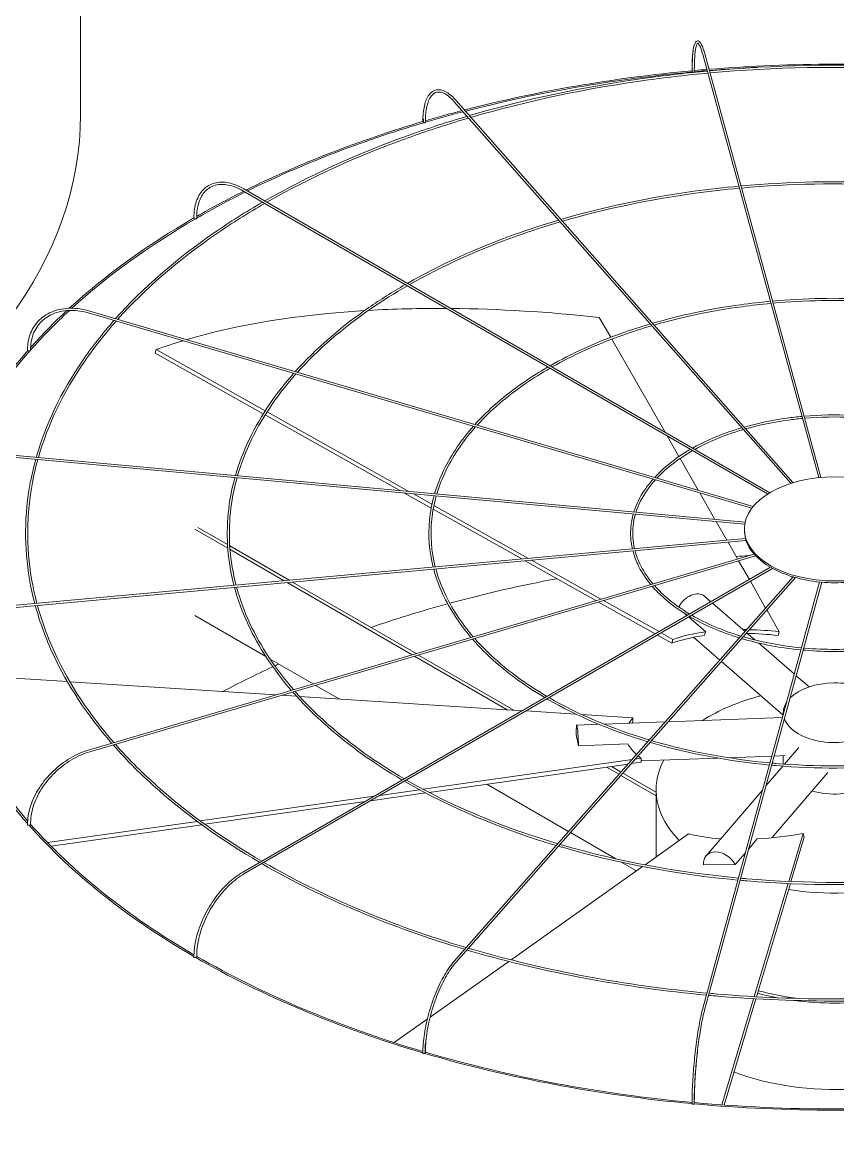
# Model space of a CAD drawing. Header units: millimetres. Extents: x -312439 to 477422, y -331570 to 212570.
# Drawn here: x 370537 to 371481, y 100919 to 102219 of the extents above; entities that cross this region are included whole.
import ezdxf

# ---------------------------------------------------------------- set-up
doc = ezdxf.new("R2010")
doc.units = ezdxf.units.MM

msp = doc.modelspace()

# ---------------------------------------------------------------- linework, layer by layer
at = {"color": 3, "linetype": 'Continuous', "lineweight": 0, "extrusion": (-1.11022e-16, 0.816497, 0.57735)}
for p, q in [((370604.059, 102112.671), (370604.059, 102675.56)), ((371324.984, 102182.082), (371459.339, 101692.324)), ((371327.346, 102182.73), (371461.814, 101692.561)), ((371036.988, 102127.52), (371426.938, 101685.663)), ((371429.502, 101686.459), (371038.825, 102129.141)), ((371400.139, 101673.355), (370792.087, 102024.413)), ((370793.312, 102026.535), (371402.504, 101674.818)), ((371381.826, 101656.913), (370614.201, 101882.729)), ((371383.462, 101658.985), (370614.892, 101885.079)), ((371218.285, 101854.733), (371205.074, 101877.793)), ((371281.25, 101744.824), (371219.517, 101852.582)), ((370690.452, 101836.177), (370691.687, 101840.464)), ((370815.685, 101765.986), (370690.452, 101836.177)), ((370691.687, 101840.464), (370818.011, 101769.661)), ((370973.956, 101677.277), (370817.824, 101764.787)), ((370820.152, 101768.462), (370984.572, 101676.307)), ((371297.413, 101716.609), (371283.671, 101740.597)), ((370520.997, 101718.697), (371374.085, 101640.688)), ((370520.774, 101716.258), (371373.628, 101638.27)), ((371319.675, 101677.749), (371298.635, 101714.477)), ((371010.31, 101656.901), (370979.2, 101674.338)), ((370989.816, 101673.367), (371011.203, 101661.38)), ((371339.073, 101643.89), (371321.435, 101674.678)), ((371115.276, 101598.07), (371012.569, 101655.635)), ((371013.442, 101660.126), (371122.914, 101598.768)), ((371352.875, 101619.797), (371340.56, 101641.294)), ((370736.555, 101632.488), (370774.614, 101610.515)), ((370774.343, 101614.671), (370740.019, 101634.488)), ((371373.219, 101630.935), (371373.219, 101632.935)), ((371374.432, 101621.768), (370520.774, 101543.707)), ((371375.155, 101619.375), (370520.997, 101541.268)), ((370845.781, 101573.427), (370776.885, 101613.204)), ((371365.26, 101598.179), (371354.214, 101617.46)), ((370614.201, 101377.236), (371384.382, 101603.804)), ((371386.22, 101601.791), (370614.892, 101374.886)), ((370777.187, 101609.03), (370839.8, 101572.88)), ((371403.425, 101588.508), (370792.087, 101235.552)), ((371405.902, 101587.109), (370793.312, 101233.43)), ((371201.193, 101549.915), (371119.048, 101595.955)), ((371126.687, 101596.654), (371207.02, 101551.628)), ((371378.909, 101574.353), (371366.511, 101595.994)), ((371036.988, 101132.445), (371429.644, 101577.368)), ((371432.247, 101576.616), (371038.825, 101130.824)), ((370843.478, 101570.756), (370988.135, 101487.238)), ((370992.725, 101488.588), (370849.459, 101571.303)), ((371324.984, 101077.883), (371460.382, 101571.442)), ((371327.346, 101077.235), (371462.86, 101571.219)), ((371397.832, 101541.321), (371380.127, 101572.228)), ((371269.89, 101511.411), (371204.181, 101548.24)), ((371210.007, 101549.954), (371274.266, 101513.938)), ((371326.858, 101555.043), (371334.297, 101548.597)), ((371303.66, 101535.191), (371306.626, 101532.621)), ((371336.256, 101546.899), (371373.937, 101514.246)), ((371413.556, 101513.874), (371399.118, 101539.077)), ((370818.811, 101484.998), (370736.555, 101532.488)), ((371308.585, 101530.923), (371328.314, 101513.826)), ((371289.127, 101500.629), (371272.376, 101510.018)), ((371276.752, 101512.545), (371290.362, 101504.916)), ((371375.788, 101512.641), (371385.369, 101504.339)), ((371412.321, 101509.587), (371413.556, 101513.874)), ((371289.127, 101500.629), (371290.362, 101504.916)), ((371314.274, 101507.441), (371344.679, 101481.093)), ((371389.391, 101500.854), (371431.101, 101464.708)), ((370991.065, 101485.547), (371098.413, 101423.57)), ((371106.202, 101423.073), (370995.655, 101486.897)), ((370873.394, 101453.484), (370823.549, 101482.262)), ((371346.53, 101479.489), (371418.134, 101417.438)), ((370588.721, 101456.079), (370502.559, 101461.575)), ((371433.154, 101462.93), (371448.09, 101449.986)), ((370829.919, 101440.695), (370591.663, 101455.892)), ((370903.697, 101435.989), (370876.324, 101451.793)), ((370854.297, 101439.14), (370837.051, 101440.24)), ((371115.821, 101422.459), (370857.816, 101438.916)), ((371177.855, 101418.502), (371120.232, 101422.178)), ((371243.967, 101414.286), (371184.498, 101418.079)), ((371418.249, 101420.074), (371418.249, 101417.857)), ((371178.972, 101405.722), (371204.449, 101406.667)), ((371210.4, 101406.887), (371281.517, 101409.523)), ((371244.062, 101409.618), (371243.967, 101414.286)), ((371284.894, 101409.648), (371417.344, 101414.557)), ((371181.011, 101381.794), (371178.379, 101394.801)), ((371238.24, 101383.915), (371181.011, 101381.794)), ((371419.782, 101360.563), (371436.127, 101379.635)), ((371000.82, 101331.508), (371243.06, 101365.947)), ((371246.796, 101366.478), (371253.451, 101367.425)), ((371253.546, 101362.757), (371253.451, 101367.425)), ((371253.516, 101364.24), (371342.411, 101367.534)), ((371354.669, 101367.989), (371405.081, 101369.857)), ((371407.647, 101369.952), (371420.567, 101370.431)), ((371418.249, 101370.345), (371418.249, 101360.675)), ((371238.337, 101360.595), (371007.807, 101327.821)), ((371213.583, 101357.076), (371227.924, 101348.796)), ((371230.263, 101351.446), (371219.143, 101357.866)), ((371253.546, 101362.757), (371242.072, 101361.126)), ((371398.146, 101335.319), (371417.801, 101358.252)), ((371230.088, 101347.547), (371270.971, 101323.943)), ((371270.971, 101327.943), (371232.427, 101350.197)), ((371404.858, 101275.205), (371469.699, 101350.862)), ((371003.655, 101327.231), (370940.139, 101318.201)), ((370950.895, 101324.411), (370996.731, 101330.927)), ((371169.46, 101282.55), (371074.602, 101337.317)), ((371270.971, 101253.075), (371270.971, 101330.837)), ((371328.768, 101254.369), (371394.41, 101330.96)), ((370742.622, 101294.801), (370944.395, 101323.487)), ((370933.64, 101317.277), (370748.007, 101290.886)), ((370565.786, 101269.66), (370739.16, 101294.309)), ((370744.513, 101290.389), (370569.817, 101265.553)), ((371224.234, 101250.927), (371171.625, 101281.301)), ((371308.555, 101279.697), (371258.062, 101243.931)), ((371424.594, 101224.737), (371441.233, 101280.223)), ((371442.563, 101276.031), (371427.149, 101224.628)), ((371442.563, 101276.031), (371441.233, 101280.223)), ((371378.117, 101262.309), (371388.07, 101273.922)), ((371362.637, 101244.247), (371374.381, 101257.95)), ((371255.29, 101241.968), (371102.829, 101133.975)), ((371248.312, 101237.025), (371231.249, 101246.877)), ((371325.81, 101244.101), (371362.637, 101244.247)), ((371384.609, 101091.391), (371423.869, 101222.317)), ((371426.423, 101222.207), (371387.153, 101091.246)), ((371100.201, 101132.113), (371009.08, 101067.569)), ((371347.029, 100966.069), (371383.886, 101088.979)), ((371386.429, 101088.833), (371349.562, 100965.886)), ((371005.755, 101065.214), (370967.517, 101038.129))]:
    msp.add_line(p, q, dxfattribs=at)
at = {"color": 3, "linetype": 'Continuous', "lineweight": 0}
for centre, major_axis, ratio, start_param, end_param in [((371478.144, 101565.4), (-1048.768, 0), 0.57735027, 4.57359934, 4.85199434), ((371478.144, 101565.4), (-1048.768, 0), 0.57735027, 4.87097639, 5.13416564), ((371478.144, 101565.4), (-1046.319, 0), 0.57735027, 4.87108521, 5.13404975), ((371313.743, 102162.852), (1.225, 0), 0.57735027, 3.14159265, 3.70729107), ((371313.935, 102162.154), (1.225, 0.004), 0.56474576, 3.29698969, 4.86778602), ((371313.935, 102162.154), (1.225, 0.004), 0.56474576, 4.86778602, 6.28318531), ((371478.144, 101565.4), (-1048.768, 0), 0.57735027, 4.85438672, 4.86842813), ((371478.144, 101565.4), (-1046.319, 0), 0.57735027, 4.85435141, 4.86879705), ((371478.144, 101565.4), (-1046.319, 0), 0.57735027, 4.79833842, 4.85195343), ((369555.29, 102112.671), (-1048.768, 0), 0.57735027, 0, 3.14159265), ((371478.144, 101565.4), (-1048.768, 0), 0.57735027, 5.13694439, 5.18189128), ((371478.144, 101565.4), (-1046.319, 0), 0.57735027, 5.13683502, 5.18307763), ((371478.144, 101565.4), (-1048.768, 0), 0.57735027, 5.18510484, 5.42093263), ((371478.144, 101565.4), (-1046.319, 0), 0.57735027, 5.18527527, 5.42075236), ((371001.858, 102104.345), (1.225, 0), 0.57735027, 3.14159265, 4.134446), ((371002.414, 102103.715), (1.225, 0.01), 0.56597275, 3.60793822, 5.17873454), ((371002.414, 102103.715), (1.225, 0.01), 0.56597275, 5.17873454, 6.28318531), ((371478.144, 101565.4), (-1046.319, 0), 0.57735027, 5.42407254, 5.49730565), ((371478.144, 101565.4), (-1048.768, 0), 0.57735027, 5.42424502, 5.49496708), ((371478.144, 101565.4), (-1048.768, 0), 0.57735027, 5.49938311, 5.72060344), ((371478.144, 101565.4), (-1046.319, 0), 0.57735027, 5.49937067, 5.71908805), ((370736.553, 101993.058), (1.225, 0), 0.57735027, 3.14159265, 4.45055499), ((370737.419, 101992.558), (1.225, 0.016), 0.56830663, 3.91933875, 5.49013508), ((370737.419, 101992.558), (1.225, 0.016), 0.56830663, 5.49013508, 6.28318531), ((371478.144, 101565.4), (-1046.319, 0), 0.57735027, 5.72402786, 5.81143896), ((371478.144, 101565.4), (-1048.768, 0), 0.57735027, 5.72583618, 5.80677108), ((371479.379, 101398.975), (-971.388, 279.904), 0.41303809, 5.42335715, 5.70815224), ((371479.379, 101398.975), (-971.388, 279.904), 0.41303809, 5.31032739, 5.41762277), ((371479.379, 101398.975), (-971.388, 279.904), 0.41303809, 5.11506512, 5.30461302), ((371479.379, 101398.975), (-971.388, 279.904), 0.41303809, 5.71506764, 5.76687966), ((371478.144, 101565.4), (-1048.768, 0), 0.57735027, 5.81359811, 6.07011802), ((371478.144, 101565.4), (-1046.319, 0), 0.57735027, 5.81336511, 6.06128621), ((370543.797, 101839.883), (1.225, 0), 0.57735027, 3.14159265, 4.76471425), ((370544.889, 101839.562), (1.225, 0.021), 0.57151893, 4.23145457, 5.8022509), ((370544.889, 101839.562), (1.225, 0.021), 0.57151893, 5.8022509, 6.28318531), ((371477.711, 101630.935), (-104.492, 0), 0.57735027, 0, 0.1535113), ((371477.711, 101630.935), (-104.492, 0), 0.57735027, 0.16064797, 0.46767057), ((371478.144, 101000.511), (1046.319, 0), 0.57735027, 1.66704137, 1.68043487), ((371477.711, 101630.935), (-104.492, 0), 0.57735027, 0.47480723, 0.78182983), ((371477.711, 101630.935), (-104.492, 0), 0.57735027, 0.7889665, 1.0959891), ((371478.144, 101000.511), (1046.319, 0), 0.57735027, 1.88378363, 2.01152702), ((371477.711, 101630.935), (-104.492, 0), 0.57735027, 1.10312576, 1.41014836), ((371477.711, 101630.935), (-104.492, 0), 0.57735027, 1.41728503, 1.72430763), ((371312.38, 101538.336), (-14.478, -16.707), 0.67950023, 3.14159265, 5.02860292), ((371478.144, 101000.511), (1046.319, 0), 0.57735027, 2.01409491, 2.11046953), ((371478.144, 101394.688), (-233.097, 67.167), 0.41303809, 5.53223376, 5.76687966), ((371479.379, 101398.975), (233.097, -67.167), 0.41303809, 2.38836611, 2.62528701), ((371479.379, 101398.975), (233.097, -67.167), 0.41303809, 2.14647482, 2.1667574), ((371478.144, 101394.688), (-233.097, 67.167), 0.41303809, 5.11506512, 5.27837519), ((371479.379, 101398.975), (233.097, -67.167), 0.41303809, 1.97347247, 2.1313259), ((371478.144, 101565.4), (-1048.768, 0), 0.57735027, 0.1585854, 0.46892864), ((371478.144, 101565.4), (-1046.319, 0), 0.57735027, 0.15790655, 0.46457773), ((371478.144, 101000.511), (1046.319, 0), 0.57735027, 2.24276735, 2.31574628), ((371478.144, 101000.511), (1046.319, 0), 0.57735027, 2.23436866, 2.24000128), ((371478.144, 101420.074), (-59.895, 0), 0.57735027, 3.69756416, 5.76575409), ((371478.144, 101330.837), (-207.174, 0), 0.57735027, 5.13902547, 5.54737639), ((371478.144, 101420.074), (-59.895, 0), 0.57735027, 5.91432374, 6.33788761), ((371179.79, 101383.63), (-0.819, 22.092), 0.05230802, 4.627231, 7.32191967), ((371478.049, 101399.355), (-242.531, -4.942), 0.30331876, 6.01219977, 6.09914028), ((371478.144, 101394.688), (-242.531, -4.942), 0.30331876, 6.01219977, 6.0333648), ((371478.144, 101420.074), (-59.895, 0), 0.57735027, 0.20327195, 0.78539816), ((371478.144, 101420.074), (-59.895, 0), 0.57735027, 0.78539816, 2.89978042), ((371478.049, 101399.355), (-242.531, -4.942), 0.30331876, 0.14390811, 0.31767721), ((371478.049, 101399.355), (-242.531, -4.942), 0.30331876, 0.34103276, 0.38082901), ((371478.144, 101330.837), (-207.174, 0), 0.57735027, 5.99169836, 6.79713651), ((371478.144, 101360.452), (-59.895, 0), 0.57735027, 1.1079301, 2.23846982), ((370543.797, 101290.416), (1.225, 0), 0.57735027, 3.14159265, 5.70719205), ((371478.144, 101565.4), (-1048.768, 0), 0.57735027, 0.4725868, 0.78374969), ((370544.889, 101290.737), (1.225, 0.021), 0.58304212, 5.17373692, 6.28318531), ((371478.144, 101565.4), (-1046.319, 0), 0.57735027, 0.47175253, 0.78145685), ((371476.814, 101398.88), (-231.216, -73.381), 0.44048996, 0.62708313, 0.83556185), ((371476.814, 101398.88), (-231.216, -73.381), 0.44048996, 1.04197677, 1.27889767), ((371345.554, 101239.982), (16.786, -14.386), 0.73180825, 1.0914656, 3.78615427), ((371478.144, 101330.837), (-207.174, 0), 0.57735027, 1.30817895, 1.9425337), ((370736.553, 101137.242), (1.225, 0), 0.57735027, 3.14159265, 6.02135132), ((371478.144, 101565.4), (-1048.768, 0), 0.57735027, 0.78656596, 1.09808088), ((370737.419, 101137.742), (1.225, 0.017), 0.58625442, 5.48989346, 6.28318531), ((371478.144, 101565.4), (-1046.319, 0), 0.57735027, 0.78587838, 1.09689941), ((371478.144, 101206.332), (-212.072, 0), 0.57735027, 1.13383327, 1.25213937), ((371478.144, 101206.332), (-207.174, 0), 0.57735027, 1.12739667, 1.36460952), ((371478.144, 101206.332), (-212.072, 0), 0.57735027, 1.3476903, 1.79509044), ((371001.858, 101025.954), (-1.225, 0), 0.57735027, 0, 3.14159265), ((371478.144, 101565.4), (-1048.768, 0), 0.57735027, 1.10054445, 1.41220862), ((371002.414, 101026.584), (-1.225, -0.011), 0.58858829, 2.66526492, 3.14159265), ((371478.144, 101565.4), (-1046.319, 0), 0.57735027, 1.10010535, 1.41183726), ((371478.144, 101106.332), (-212.072, 0), 0.57735027, 0.98594125, 2.34464399), ((371478.144, 101002.511), (-1048.768, 0), 0.57735027, 0, 3.14159265), ((371313.743, 100967.447), (-1.225, 0), 0.57735027, 0, 3.14159265), ((371478.144, 101565.4), (-1048.768, 0), 0.57735027, 1.41453598, 1.72626058), ((371313.935, 100968.145), (-1.225, -0.004), 0.58981528, 2.98275574, 3.14159265), ((371478.144, 101565.4), (-1046.319, 0), 0.57735027, 1.41438895, 1.72636573)]:
    msp.add_ellipse(centre, major_axis=major_axis, ratio=ratio, start_param=start_param, end_param=end_param, dxfattribs=at)
msp.add_ellipse((371477.711, 101632.935), major_axis=(-104.492, 0), ratio=0.57735027, dxfattribs=at)
for points, knots in [([(371312.519, 102162.852), (371312.519, 102169.666), (371312.725, 102175.732), (371313.536, 102185.806), (371314.134, 102189.802), (371315.741, 102195.489), (371316.643, 102197.55), (371319.783, 102198.011), (371320.776, 102197.421), (371322.981, 102195.08), (371324.211, 102192.462), (371326.129, 102186.936), (371326.738, 102184.946), (371327.346, 102182.73)], [4.71238898, 4.71238898, 4.71238898, 4.71238898, 5.02654825, 5.02654825, 5.34070751, 5.34070751, 5.65486678, 5.65486678, 5.82360284, 5.82360284, 6.1377621, 6.1377621, 6.28318531, 6.28318531, 6.28318531, 6.28318531]), ([(371314.046, 102187.393), (371314.009, 102187.15), (371313.973, 102186.903), (371313.366, 102182.556), (371312.989, 102177.343), (371312.736, 102168.394), (371312.701, 102165.353), (371312.71, 102162.153)], [7.384497053, 7.384497053, 7.384497053, 7.384497053, 7.403952931, 7.403952931, 7.721220971, 7.721220971, 7.869487909, 7.869487909, 7.869487909, 7.869487909]), ([(371324.984, 102182.082), (371323.711, 102186.722), (371322.434, 102190.288), (371320.209, 102194.61), (371319.213, 102195.209), (371319.106, 102195.209), (371318.287, 102194.615), (371316.878, 102189.957), (371316.301, 102186.557), (371315.459, 102177.584), (371315.211, 102171.864), (371315.159, 102164.312), (371315.157, 102163.244), (371315.16, 102162.158)], [0, 0, 0, 0, 0.31526689, 0.31526689, 0.60947257, 0.60947257, 0.92674061, 0.92674061, 1.22083726, 1.22083726, 1.53563039, 1.53563039, 1.5863402, 1.5863402, 1.5863402, 1.5863402]), ([(371330.223, 102162.985), (371306.926, 102160.841), (371283.769, 102158.189), (371189.401, 102145.224), (371119.99, 102130.544), (371054.486, 102111.396)], [4.085069591, 4.085069591, 4.085069591, 4.085069591, 4.160608173, 4.160608173, 4.395665913, 4.395665913, 4.395665913, 4.395665913]), ([(371330.881, 102160.586), (371307.849, 102158.473), (371284.955, 102155.862), (371190.969, 102143.019), (371121.673, 102128.421), (371056.276, 102109.367)], [4.084600117, 4.084600117, 4.084600117, 4.084600117, 4.159387709, 4.159387709, 4.39434399, 4.39434399, 4.39434399, 4.39434399]), ([(371622.722, 102163.211), (371601.477, 102165.133), (371580.117, 102166.632), (371483.417, 102171.476), (371407.351, 102169.963), (371332.7, 102163.211)], [3.771589677, 3.771589677, 3.771589677, 3.771589677, 3.840445898, 3.840445898, 4.082391957, 4.082391957, 4.082391957, 4.082391957]), ([(371622.063, 102160.811), (371601.271, 102162.686), (371580.37, 102164.156), (371484.118, 102169.027), (371408.029, 102167.544), (371333.359, 102160.811)], [3.7720633, 3.7720633, 3.7720633, 3.7720633, 3.839550132, 3.839550132, 4.081918334, 4.081918334, 4.081918334, 4.081918334]), ([(371000.634, 102104.345), (371000.634, 102111.206), (371001.236, 102117.401), (371003.621, 102127.902), (371005.4, 102132.214), (371010.122, 102138.553), (371013.117, 102140.576), (371019.678, 102141.715), (371023.115, 102141.022), (371030.367, 102137.341), (371034.225, 102134.197), (371038.322, 102129.707), (371038.573, 102129.426), (371038.825, 102129.141)], [4.71238898, 4.71238898, 4.71238898, 4.71238898, 5.02654825, 5.02654825, 5.34070751, 5.34070751, 5.65486678, 5.65486678, 5.94845155, 5.94845155, 6.26261081, 6.26261081, 6.28318531, 6.28318531, 6.28318531, 6.28318531]), ([(371036.988, 102127.52), (371033.332, 102131.663), (371029.701, 102134.725), (371022.969, 102138.413), (371019.906, 102139.039), (371014.541, 102138.099), (371012.153, 102136.523), (371008.045, 102130.929), (371006.38, 102126.91), (371004.171, 102116.899), (371003.612, 102110.937), (371003.636, 102104.11), (371003.637, 102103.918), (371003.639, 102103.725)], [0, 0, 0, 0, 0.31464476, 0.31464476, 0.6289116, 0.6289116, 0.94617964, 0.94617964, 1.26344768, 1.26344768, 1.5772832, 1.5772832, 1.5863402, 1.5863402, 1.5863402, 1.5863402]), ([(371051.891, 102110.634), (371029.074, 102103.913), (371006.734, 102096.651), (370924.343, 102067.239), (370868.027, 102041.595), (370817.45, 102012.599)], [4.398772282, 4.398772282, 4.398772282, 4.398772282, 4.480777933, 4.480777933, 4.708868502, 4.708868502, 4.708868502, 4.708868502]), ([(371053.68, 102108.607), (371030.958, 102101.936), (371008.71, 102094.728), (370926.554, 102065.501), (370870.369, 102040.005), (370819.905, 102011.181)], [4.39745622, 4.39745622, 4.39745622, 4.39745622, 4.479217897, 4.479217897, 4.707006068, 4.707006068, 4.707006068, 4.707006068]), ([(371001.227, 102107.763), (371001.204, 102106.946), (371001.191, 102106.119), (371001.184, 102104.762), (371001.185, 102104.239), (371001.19, 102103.712)], [7.8059806913, 7.8059806913, 7.8059806913, 7.8059806913, 7.8451401512, 7.8451401512, 7.8694167814, 7.8694167814, 7.8694167814, 7.8694167814]), ([(370735.328, 101993.058), (370735.328, 101999.958), (370736.273, 102006.338), (370740.007, 102017.453), (370742.8, 102022.187), (370749.994, 102029.467), (370754.387, 102032.011), (370764.257, 102034.616), (370769.724, 102034.684), (370781.181, 102032.409), (370787.177, 102030.057), (370793.206, 102026.596), (370793.259, 102026.565), (370793.312, 102026.535)], [3.14159265, 3.14159265, 3.14159265, 3.14159265, 3.45575192, 3.45575192, 3.76991118, 3.76991118, 4.08269654, 4.08269654, 4.39544819, 4.39544819, 4.70960746, 4.70960746, 4.71238898, 4.71238898, 4.71238898, 4.71238898]), ([(370792.087, 102024.413), (370786.338, 102027.733), (370780.612, 102029.975), (370769.815, 102032.115), (370764.749, 102032.015), (370755.746, 102029.561), (370751.8, 102027.212), (370745.309, 102020.438), (370742.767, 102016.005), (370739.387, 102005.416), (370738.554, 101999.267), (370738.644, 101992.574)], [1.57079633, 1.57079633, 1.57079633, 1.57079633, 1.88806437, 1.88806437, 2.20533241, 2.20533241, 2.52260045, 2.52260045, 2.83986849, 2.83986849, 3.15713653, 3.15713653, 3.15713653, 3.15713653]), ([(371366.789, 102029.69), (371349.33, 102028.08), (371331.975, 102026.089), (371261.424, 102016.388), (371209.565, 102005.432), (371160.604, 101991.152)], [4.085383912, 4.085383912, 4.085383912, 4.085383912, 4.160809561, 4.160809561, 4.394762921, 4.394762921, 4.394762921, 4.394762921]), ([(371586.155, 102029.916), (371570.306, 102031.344), (371554.373, 102032.459), (371482.058, 102036.075), (371425.137, 102034.95), (371369.267, 102029.916)], [3.772165081, 3.772165081, 3.772165081, 3.772165081, 3.840593344, 3.840593344, 4.081816553, 4.081816553, 4.081816553, 4.081816553]), ([(371585.496, 102027.516), (371570.101, 102028.897), (371554.626, 102029.983), (371482.76, 102033.626), (371425.816, 102032.531), (371369.926, 102027.516)], [3.772797592, 3.772797592, 3.772797592, 3.772797592, 3.839399606, 3.839399606, 4.081184042, 4.081184042, 4.081184042, 4.081184042]), ([(371367.448, 102027.291), (371350.254, 102025.712), (371333.162, 102023.763), (371262.992, 102014.183), (371211.249, 102003.308), (371162.395, 101989.122)], [4.084758769, 4.084758769, 4.084758769, 4.084758769, 4.159183124, 4.159183124, 4.392998475, 4.392998475, 4.392998475, 4.392998475]), ([(370814.996, 102011.187), (370795.461, 101999.905), (370776.79, 101988.123), (370714.705, 101945.29), (370676.228, 101911.844), (370644.557, 101876.352)], [4.712563603, 4.712563603, 4.712563603, 4.712563603, 4.800982872, 4.800982872, 5.022068239, 5.022068239, 5.022068239, 5.022068239]), ([(370817.446, 102009.772), (370797.956, 101998.557), (370779.325, 101986.846), (370717.284, 101944.213), (370678.817, 101910.908), (370647.159, 101875.586)], [4.710711416, 4.710711416, 4.710711416, 4.710711416, 4.799012884, 4.799012884, 5.020261931, 5.020261931, 5.020261931, 5.020261931]), ([(371158.008, 101990.391), (371140.855, 101985.337), (371124.061, 101979.875), (371062.499, 101957.885), (371020.489, 101938.776), (370982.723, 101917.178)], [4.398901247, 4.398901247, 4.398901247, 4.398901247, 4.481035777, 4.481035777, 4.70761983, 4.70761983, 4.70761983, 4.70761983]), ([(371159.797, 101988.364), (371142.74, 101983.36), (371126.038, 101977.952), (371064.71, 101956.148), (371022.833, 101937.186), (370985.18, 101915.76)], [4.397147207, 4.397147207, 4.397147207, 4.397147207, 4.478956818, 4.478956818, 4.705132161, 4.705132161, 4.705132161, 4.705132161]), ([(370980.268, 101915.767), (370965.544, 101907.264), (370951.473, 101898.382), (370905.114, 101866.377), (370876.447, 101841.494), (370852.797, 101815.093)], [4.712541759, 4.712541759, 4.712541759, 4.712541759, 4.801308866, 4.801308866, 5.020482203, 5.020482203, 5.020482203, 5.020482203]), ([(370982.718, 101914.352), (370968.039, 101905.916), (370954.009, 101897.106), (370907.694, 101865.301), (370879.039, 101840.558), (370855.402, 101814.327)], [4.710072273, 4.710072273, 4.710072273, 4.710072273, 4.798683598, 4.798683598, 5.018063384, 5.018063384, 5.018063384, 5.018063384]), ([(371549.6, 101896.665), (371539.144, 101897.601), (371528.633, 101898.332), (371480.696, 101900.721), (371442.915, 101899.983), (371405.822, 101896.665)], [3.773286698, 3.773286698, 3.773286698, 3.773286698, 3.840886477, 3.840886477, 4.080694936, 4.080694936, 4.080694936, 4.080694936]), ([(370542.573, 101839.883), (370542.573, 101846.813), (370543.771, 101853.412), (370548.472, 101865.289), (370551.977, 101870.563), (370560.939, 101879.23), (370566.393, 101882.621), (370578.676, 101887.185), (370585.503, 101888.361), (370599.856, 101888.412), (370607.38, 101887.289), (370614.892, 101885.079)], [4.71238898, 4.71238898, 4.71238898, 4.71238898, 5.02654825, 5.02654825, 5.34070751, 5.34070751, 5.65486678, 5.65486678, 5.96902604, 5.96902604, 6.28318531, 6.28318531, 6.28318531, 6.28318531]), ([(370614.201, 101882.729), (370606.938, 101884.865), (370599.689, 101885.932), (370585.952, 101885.84), (370579.468, 101884.681), (370567.899, 101880.281), (370562.817, 101877.043), (370554.52, 101868.81), (370551.304, 101863.816), (370547.043, 101852.525), (370546.001, 101846.228), (370546.113, 101839.583)], [0, 0, 0, 0, 0.31726804, 0.31726804, 0.63453608, 0.63453608, 0.95180412, 0.95180412, 1.26907216, 1.26907216, 1.5863402, 1.5863402, 1.5863402, 1.5863402]), ([(371403.344, 101896.44), (371391.726, 101895.364), (371380.178, 101894.036), (371333.435, 101887.597), (371299.117, 101880.361), (371266.69, 101870.944)], [4.086037534, 4.086037534, 4.086037534, 4.086037534, 4.161210359, 4.161210359, 4.393038284, 4.393038284, 4.393038284, 4.393038284]), ([(371404.002, 101894.041), (371392.65, 101892.996), (371381.365, 101891.709), (371335.004, 101885.391), (371300.802, 101878.237), (371268.483, 101868.913)], [4.08510236, 4.08510236, 4.08510236, 4.08510236, 4.158773218, 4.158773218, 4.390386282, 4.390386282, 4.390386282, 4.390386282]), ([(371548.942, 101894.265), (371538.939, 101895.154), (371528.886, 101895.856), (371481.398, 101898.272), (371443.594, 101897.564), (371406.481, 101894.265)], [3.774238416, 3.774238416, 3.774238416, 3.774238416, 3.839097695, 3.839097695, 4.079743218, 4.079743218, 4.079743218, 4.079743218]), ([(370642.76, 101874.327), (370629.273, 101859.055), (370617.039, 101843.41), (370581.483, 101791.501), (370563.531, 101753.995), (370552.682, 101715.8)], [5.026267439, 5.026267439, 5.026267439, 5.026267439, 5.121193451, 5.121193451, 5.33524268, 5.33524268, 5.33524268, 5.33524268]), ([(370645.356, 101873.564), (370631.97, 101858.473), (370619.82, 101843.021), (370584.135, 101791.285), (370566.068, 101753.763), (370555.164, 101715.573)], [5.024480731, 5.024480731, 5.024480731, 5.024480731, 5.118801023, 5.118801023, 5.334410373, 5.334410373, 5.334410373, 5.334410373]), ([(371264.094, 101870.184), (371252.616, 101866.8), (371241.379, 101863.142), (371200.638, 101848.572), (371172.922, 101835.989), (371147.957, 101821.78)], [4.399235311, 4.399235311, 4.399235311, 4.399235311, 4.481549286, 4.481549286, 4.705249353, 4.705249353, 4.705249353, 4.705249353]), ([(371265.883, 101868.157), (371254.5, 101864.822), (371243.355, 101861.219), (371202.851, 101846.835), (371175.268, 101834.398), (371150.418, 101820.359)], [4.396606667, 4.396606667, 4.396606667, 4.396606667, 4.478434088, 4.478434088, 4.701505316, 4.701505316, 4.701505316, 4.701505316]), ([(370850.997, 101813.069), (370840.801, 101801.53), (370831.558, 101789.707), (370805.028, 101750.931), (370791.653, 101723.07), (370783.496, 101694.694)], [5.026073872, 5.026073872, 5.026073872, 5.026073872, 5.121589201, 5.121589201, 5.333322518, 5.333322518, 5.333322518, 5.333322518]), ([(370853.593, 101812.306), (370843.499, 101800.948), (370834.34, 101789.318), (370807.682, 101750.715), (370794.192, 101722.838), (370785.98, 101694.467)], [5.023689806, 5.023689806, 5.023689806, 5.023689806, 5.118400985, 5.118400985, 5.332193335, 5.332193335, 5.332193335, 5.332193335]), ([(371145.499, 101820.371), (371135.601, 101814.654), (371126.144, 101808.68), (371095.507, 101787.5), (371076.641, 101771.168), (371061.007, 101753.843)], [4.712617693, 4.712617693, 4.712617693, 4.712617693, 4.801958432, 4.801958432, 5.017472679, 5.017472679, 5.017472679, 5.017472679]), ([(371147.951, 101818.955), (371138.097, 101813.305), (371128.68, 101807.403), (371098.089, 101786.424), (371079.237, 101770.231), (371063.617, 101753.075)], [4.708914423, 4.708914423, 4.708914423, 4.708914423, 4.798024648, 4.798024648, 5.013814843, 5.013814843, 5.013814843, 5.013814843]), ([(371439.899, 101763.189), (371434.123, 101762.647), (371428.382, 101761.982), (371405.448, 101758.806), (371388.67, 101755.29), (371372.778, 101750.734)], [4.08798608, 4.08798608, 4.08798608, 4.08798608, 4.162397179, 4.162397179, 4.387898946, 4.387898946, 4.387898946, 4.387898946]), ([(371440.557, 101760.79), (371435.047, 101760.28), (371429.569, 101759.655), (371407.018, 101756.599), (371390.357, 101753.163), (371374.574, 101748.699)], [4.086130867, 4.086130867, 4.086130867, 4.086130867, 4.157537531, 4.157537531, 4.382563309, 4.382563309, 4.382563309, 4.382563309]), ([(371513.045, 101763.413), (371507.982, 101763.856), (371502.895, 101764.204), (371479.335, 101765.366), (371460.693, 101765.016), (371442.377, 101763.413)], [3.776630452, 3.776630452, 3.776630452, 3.776630452, 3.841752063, 3.841752063, 4.077351182, 4.077351182, 4.077351182, 4.077351182]), ([(371512.386, 101761.012), (371507.777, 101761.41), (371503.148, 101761.729), (371480.037, 101762.917), (371461.372, 101762.595), (371443.036, 101761.012)], [3.778551419, 3.778551419, 3.778551419, 3.778551419, 3.838185012, 3.838185012, 4.075430215, 4.075430215, 4.075430215, 4.075430215]), ([(371059.201, 101751.821), (371052.31, 101744.026), (371046.068, 101736.036), (371028.563, 101710.391), (371019.761, 101692.161), (371014.301, 101673.588)], [5.025838542, 5.025838542, 5.025838542, 5.025838542, 5.122377625, 5.122377625, 5.329668134, 5.329668134, 5.329668134, 5.329668134]), ([(371061.798, 101751.057), (371055.008, 101743.444), (371048.85, 101735.647), (371031.22, 101710.176), (371022.305, 101691.929), (371016.788, 101673.361)], [5.022258505, 5.022258505, 5.022258505, 5.022258505, 5.117600339, 5.117600339, 5.327918781, 5.327918781, 5.327918781, 5.327918781]), ([(371370.179, 101749.978), (371364.377, 101748.262), (371358.697, 101746.408), (371338.778, 101739.26), (371325.355, 101733.201), (371313.198, 101726.379)], [4.400230759, 4.400230759, 4.400230759, 4.400230759, 4.483072665, 4.483072665, 4.698193224, 4.698193224, 4.698193224, 4.698193224]), ([(371371.968, 101747.95), (371366.262, 101746.285), (371360.674, 101744.485), (371340.995, 101737.521), (371327.709, 101731.607), (371315.669, 101724.952)], [4.394987895, 4.394987895, 4.394987895, 4.394987895, 4.476861237, 4.476861237, 4.690631098, 4.690631098, 4.690631098, 4.690631098]), ([(371310.731, 101724.974), (371305.659, 101722.043), (371300.816, 101718.977), (371285.897, 101708.624), (371276.836, 101700.839), (371269.228, 101692.589)], [4.712843699, 4.712843699, 4.712843699, 4.712843699, 4.803888031, 4.803888031, 5.008535494, 5.008535494, 5.008535494, 5.008535494]), ([(371313.185, 101723.558), (371308.155, 101720.694), (371303.353, 101717.7), (371288.488, 101707.547), (371279.445, 101699.901), (371271.855, 101691.817)], [4.705442937, 4.705442937, 4.705442937, 4.705442937, 4.796044704, 4.796044704, 5.001045495, 5.001045495, 5.001045495, 5.001045495]), ([(370552.01, 101713.402), (370547.013, 101695.3), (370543.605, 101677.049), (370538.121, 101621.269), (370541.198, 101583.569), (370550.964, 101546.468)], [5.339721085, 5.339721085, 5.339721085, 5.339721085, 5.441089183, 5.441089183, 5.648615479, 5.648615479, 5.648615479, 5.648615479]), ([(370554.489, 101713.175), (370549.572, 101695.454), (370546.19, 101677.593), (370540.511, 101621.975), (370543.557, 101584.04), (370553.438, 101546.694)], [5.338921526, 5.338921526, 5.338921526, 5.338921526, 5.438899176, 5.438899176, 5.64936187, 5.64936187, 5.64936187, 5.64936187]), ([(370782.819, 101692.296), (370779.025, 101678.59), (370776.443, 101664.769), (370772.372, 101623.093), (370774.611, 101595.115), (370781.755, 101567.572)], [5.339283406, 5.339283406, 5.339283406, 5.339283406, 5.441448905, 5.441448905, 5.646435094, 5.646435094, 5.646435094, 5.646435094]), ([(370785.299, 101692.069), (370781.584, 101678.743), (370779.029, 101665.313), (370774.763, 101623.799), (370776.972, 101595.586), (370784.227, 101567.798)], [5.33821232, 5.33821232, 5.33821232, 5.33821232, 5.438530423, 5.438530423, 5.647409525, 5.647409525, 5.647409525, 5.647409525]), ([(371267.405, 101690.572), (371263.819, 101686.522), (371260.579, 101682.366), (371252.095, 101669.852), (371247.873, 101661.25), (371245.125, 101652.481)], [5.025139852, 5.025139852, 5.025139852, 5.025139852, 5.124718569, 5.124718569, 5.318852702, 5.318852702, 5.318852702, 5.318852702]), ([(371270.006, 101689.807), (371266.52, 101685.939), (371263.362, 101681.976), (371254.762, 101669.638), (371250.429, 101661.02), (371247.623, 101652.252)], [5.01795641, 5.01795641, 5.01795641, 5.01795641, 5.115193837, 5.115193837, 5.315025269, 5.315025269, 5.315025269, 5.315025269]), ([(371013.616, 101671.191), (371011.031, 101661.896), (371009.279, 101652.52), (371006.62, 101624.948), (371008.028, 101606.676), (371012.563, 101588.678)], [5.33857876, 5.33857876, 5.33857876, 5.33857876, 5.442163387, 5.442163387, 5.64226325, 5.64226325, 5.64226325, 5.64226325]), ([(371016.096, 101670.964), (371013.591, 101662.049), (371011.866, 101653.064), (371009.014, 101625.654), (371010.391, 101607.147), (371015.033, 101588.903)], [5.336959594, 5.336959594, 5.336959594, 5.336959594, 5.437790201, 5.437790201, 5.643665153, 5.643665153, 5.643665153, 5.643665153]), ([(371244.413, 101650.086), (371243.037, 101645.202), (371242.116, 101640.271), (371240.866, 101626.805), (371241.45, 101618.239), (371243.396, 101609.786)], [5.336493801, 5.336493801, 5.336493801, 5.336493801, 5.444267704, 5.444267704, 5.629920419, 5.629920419, 5.629920419, 5.629920419]), ([(371246.895, 101649.859), (371245.599, 101645.355), (371244.704, 101640.815), (371243.268, 101627.509), (371243.819, 101618.707), (371245.858, 101610.011)], [5.333180829, 5.333180829, 5.333180829, 5.333180829, 5.43554784, 5.43554784, 5.632366847, 5.632366847, 5.632366847, 5.632366847]), ([(371243.987, 101607.38), (371245.335, 101602.225), (371247.189, 101597.117), (371253.315, 101583.996), (371258.374, 101576.114), (371264.622, 101568.574)], [5.647555853, 5.647555853, 5.647555853, 5.647555853, 5.761093974, 5.761093974, 5.943993783, 5.943993783, 5.943993783, 5.943993783]), ([(371246.461, 101607.606), (371247.733, 101602.834), (371249.454, 101598.098), (371255.448, 101585.144), (371260.666, 101577.061), (371267.184, 101569.327)], [5.650528691, 5.650528691, 5.650528691, 5.650528691, 5.758797505, 5.758797505, 5.950674573, 5.950674573, 5.950674573, 5.950674573]), ([(371013.188, 101586.275), (371015.819, 101576.45), (371019.381, 101566.711), (371031.852, 101539.942), (371042.77, 101523.236), (371056.385, 101507.316)], [5.651173142, 5.651173142, 5.651173142, 5.651173142, 5.760561648, 5.760561648, 5.95641101, 5.95641101, 5.95641101, 5.95641101]), ([(371015.663, 101586.501), (371018.218, 101577.058), (371021.646, 101567.691), (371033.982, 101541.093), (371045.063, 101524.187), (371058.962, 101508.074)], [5.65270674, 5.65270674, 5.65270674, 5.65270674, 5.759411073, 5.759411073, 5.959865306, 5.959865306, 5.959865306, 5.959865306]), ([(370782.391, 101565.17), (370786.303, 101550.675), (370791.572, 101536.305), (370810.388, 101495.891), (370827.171, 101470.362), (370848.169, 101446.064)], [5.652395762, 5.652395762, 5.652395762, 5.652395762, 5.760377777, 5.760377777, 5.960593901, 5.960593901, 5.960593901, 5.960593901]), ([(370784.867, 101565.397), (370788.703, 101551.284), (370793.838, 101537.285), (370812.516, 101497.043), (370829.464, 101471.314), (370850.752, 101446.824)], [5.653428737, 5.653428737, 5.653428737, 5.653428737, 5.759610075, 5.759610075, 5.96292207, 5.96292207, 5.96292207, 5.96292207]), ([(371266.352, 101566.529), (371270.558, 101561.663), (371275.262, 101556.946), (371288.332, 101545.474), (371297.321, 101538.963), (371307.248, 101532.98)], [5.960592691, 5.960592691, 5.960592691, 5.960592691, 6.079635734, 6.079635734, 6.26166654, 6.26166654, 6.26166654, 6.26166654]), ([(371268.938, 101567.29), (371272.9, 101562.785), (371277.306, 101558.404), (371290.197, 101547.106), (371299.434, 101540.467), (371309.676, 101534.381)], [5.967591178, 5.967591178, 5.967591178, 5.967591178, 6.080287214, 6.080287214, 6.268831801, 6.268831801, 6.268831801, 6.268831801]), ([(370551.606, 101544.066), (370556.799, 101524.917), (370563.771, 101505.931), (370588.929, 101451.873), (370611.59, 101417.509), (370639.991, 101384.823)], [5.653093793, 5.653093793, 5.653093793, 5.653093793, 5.7602846, 5.7602846, 5.96276906, 5.96276906, 5.96276906, 5.96276906]), ([(370554.083, 101544.293), (370559.198, 101525.525), (370566.036, 101506.911), (370591.057, 101453.025), (370613.884, 101418.461), (370642.577, 101385.584)], [5.653873117, 5.653873117, 5.653873117, 5.653873117, 5.75970856, 5.75970856, 5.964525032, 5.964525032, 5.964525032, 5.964525032]), ([(371328.314, 101513.826), (371328.223, 101513.633), (371328.135, 101513.44), (371327.481, 101511.969), (371327.02, 101510.699), (371326.67, 101509.483)], [52.47056241, 52.47056241, 52.47056241, 52.47056241, 52.72742849, 52.72742849, 54.42831534, 54.42831534, 54.42831534, 54.42831534]), ([(371058.144, 101505.28), (371066.277, 101495.967), (371075.335, 101486.929), (371101.862, 101463.656), (371120.892, 101450.023), (371141.997, 101437.572)], [5.964776177, 5.964776177, 5.964776177, 5.964776177, 6.079826485, 6.079826485, 6.272361792, 6.272361792, 6.272361792, 6.272361792]), ([(371060.734, 101506.042), (371068.621, 101497.089), (371077.38, 101488.387), (371103.726, 101465.289), (371123.008, 101451.53), (371144.435, 101438.98)], [5.968309678, 5.968309678, 5.968309678, 5.968309678, 6.080154143, 6.080154143, 6.276006003, 6.276006003, 6.276006003, 6.276006003]), ([(371369.924, 101505.996), (371370.619, 101505.79), (371371.316, 101505.586), (371393.038, 101499.301), (371415.633, 101495.05), (371438.811, 101492.812)], [0.310941688, 0.310941688, 0.310941688, 0.310941688, 0.320879059, 0.320879059, 0.619731391, 0.619731391, 0.619731391, 0.619731391]), ([(371371.712, 101508.023), (371371.917, 101507.963), (371372.121, 101507.903), (371393.425, 101501.713), (371416.15, 101497.436), (371439.469, 101495.21)], [0.316175386, 0.316175386, 0.316175386, 0.316175386, 0.319111449, 0.319111449, 0.621557717, 0.621557717, 0.621557717, 0.621557717]), ([(371441.288, 101492.581), (371442.164, 101492.502), (371443.042, 101492.426), (371467.171, 101490.409), (371490.922, 101490.487), (371514.134, 101492.581)], [0.630366287, 0.630366287, 0.630366287, 0.630366287, 0.641648359, 0.641648359, 0.94043004, 0.94043004, 0.94043004, 0.94043004]), ([(371441.946, 101494.981), (371442.416, 101494.94), (371442.886, 101494.899), (371466.563, 101492.874), (371490.29, 101492.915), (371513.476, 101494.981)], [0.632258371, 0.632258371, 0.632258371, 0.632258371, 0.638337859, 0.638337859, 0.938537956, 0.938537956, 0.938537956, 0.938537956]), ([(370849.938, 101444.031), (370861.996, 101430.271), (370875.407, 101416.912), (370915.39, 101381.839), (370944.468, 101361.086), (370976.758, 101342.171)], [5.966185363, 5.966185363, 5.966185363, 5.966185363, 6.079886296, 6.079886296, 6.275955277, 6.275955277, 6.275955277, 6.275955277]), ([(370852.53, 101444.793), (370864.341, 101431.393), (370877.453, 101418.37), (370917.254, 101383.473), (370946.585, 101362.593), (370979.201, 101343.581)], [5.968548703, 5.968548703, 5.968548703, 5.968548703, 6.080105077, 6.080105077, 6.278398486, 6.278398486, 6.278398486, 6.278398486]), ([(370641.766, 101382.792), (370657.74, 101364.599), (370675.492, 101346.931), (370728.929, 101300.059), (370768.068, 101272.179), (370811.563, 101246.796)], [5.966968174, 5.966968174, 5.966968174, 5.966968174, 6.07991547, 6.07991547, 6.277817313, 6.277817313, 6.277817313, 6.277817313]), ([(370644.357, 101383.554), (370660.085, 101365.721), (370677.538, 101348.389), (370730.792, 101301.694), (370770.185, 101273.687), (370814.007, 101248.207)], [5.968743918, 5.968743918, 5.968743918, 5.968743918, 6.080079672, 6.080079672, 6.279655045, 6.279655045, 6.279655045, 6.279655045]), ([(371263.838, 101385.789), (371264.939, 101385.464), (371266.043, 101385.141), (371309.632, 101372.516), (371355.359, 101363.968), (371402.256, 101359.56)], [0.312542317, 0.312542317, 0.312542317, 0.312542317, 0.320442121, 0.320442121, 0.624004657, 0.624004657, 0.624004657, 0.624004657]), ([(371265.627, 101387.816), (371266.237, 101387.637), (371266.847, 101387.458), (371310.018, 101374.928), (371355.875, 101366.354), (371402.914, 101361.958)], [0.315168655, 0.315168655, 0.315168655, 0.315168655, 0.319555491, 0.319555491, 0.624932564, 0.624932564, 0.624932564, 0.624932564]), ([(370542.573, 101290.416), (370542.573, 101297.345), (370543.769, 101304.603), (370548.419, 101319.083), (370551.87, 101326.303), (370560.688, 101340.018), (370566.052, 101346.511), (370578.174, 101358.148), (370584.931, 101363.291), (370599.189, 101371.73), (370606.688, 101375.026), (370614.201, 101377.236)], [4.71238898, 4.71238898, 4.71238898, 4.71238898, 5.02654825, 5.02654825, 5.34070751, 5.34070751, 5.65486678, 5.65486678, 5.96902604, 5.96902604, 6.28318531, 6.28318531, 6.28318531, 6.28318531]), ([(370614.892, 101374.886), (370607.629, 101372.75), (370600.355, 101369.545), (370586.522, 101361.313), (370579.966, 101356.288), (370568.235, 101344.924), (370563.062, 101338.587), (370554.62, 101325.244), (370551.352, 101318.241), (370547.043, 101304.284), (370546.001, 101297.332), (370546.113, 101290.758)], [6.28318531, 6.28318531, 6.28318531, 6.28318531, 6.60045335, 6.60045335, 6.91772139, 6.91772139, 7.23498943, 7.23498943, 7.55225747, 7.55225747, 7.86952551, 7.86952551, 7.86952551, 7.86952551]), ([(371404.733, 101359.331), (371406.508, 101359.169), (371408.285, 101359.014), (371456.627, 101354.951), (371504.207, 101355.109), (371550.689, 101359.331)], [0.629347255, 0.629347255, 0.629347255, 0.629347255, 0.640828535, 0.640828535, 0.941449071, 0.941449071, 0.941449071, 0.941449071]), ([(371405.392, 101361.731), (371406.76, 101361.607), (371408.129, 101361.487), (371456.019, 101357.415), (371503.574, 101357.537), (371550.031, 101361.731)], [0.630291706, 0.630291706, 0.630291706, 0.630291706, 0.639167998, 0.639167998, 0.940504621, 0.940504621, 0.940504621, 0.940504621]), ([(371157.752, 101265.582), (371159.259, 101265.138), (371160.769, 101264.696), (371226.226, 101245.732), (371295.085, 101232.886), (371365.701, 101226.309)], [0.313079474, 0.313079474, 0.313079474, 0.313079474, 0.320295327, 0.320295327, 0.625438072, 0.625438072, 0.625438072, 0.625438072]), ([(371159.541, 101267.609), (371160.557, 101267.311), (371161.573, 101267.014), (371226.612, 101248.143), (371295.601, 101235.272), (371366.359, 101228.707)], [0.314832487, 0.314832487, 0.314832487, 0.314832487, 0.319703609, 0.319703609, 0.626059979, 0.626059979, 0.626059979, 0.626059979]), ([(370735.328, 101137.242), (370735.328, 101144.142), (370736.274, 101151.562), (370739.948, 101166.74), (370742.677, 101174.498), (370749.652, 101189.61), (370753.897, 101196.963), (370763.497, 101210.56), (370768.851, 101216.802), (370780.159, 101227.573), (370786.112, 101232.101), (370792.087, 101235.552)], [0, 0, 0, 0, 0.31415927, 0.31415927, 0.62831853, 0.62831853, 0.9424778, 0.9424778, 1.25663706, 1.25663706, 1.57079633, 1.57079633, 1.57079633, 1.57079633]), ([(370793.312, 101233.43), (370787.562, 101230.111), (370781.791, 101225.715), (370770.806, 101215.208), (370765.593, 101209.098), (370756.263, 101195.78), (370752.146, 101188.575), (370745.424, 101173.799), (370742.82, 101166.23), (370739.385, 101151.501), (370738.554, 101144.343), (370738.644, 101137.758)], [4.71238898, 4.71238898, 4.71238898, 4.71238898, 5.02965702, 5.02965702, 5.34692506, 5.34692506, 5.6641931, 5.6641931, 5.98146114, 5.98146114, 6.29872918, 6.29872918, 6.29872918, 6.29872918]), ([(371368.179, 101226.08), (371370.853, 101225.837), (371373.529, 101225.602), (371446.082, 101219.492), (371517.491, 101219.73), (371587.243, 101226.08)], [0.629005431, 0.629005431, 0.629005431, 0.629005431, 0.64055333, 0.64055333, 0.941790896, 0.941790896, 0.941790896, 0.941790896]), ([(371368.837, 101228.48), (371371.104, 101228.275), (371373.373, 101228.076), (371445.474, 101221.956), (371516.859, 101222.159), (371586.585, 101228.48)], [0.629634706, 0.629634706, 0.629634706, 0.629634706, 0.639445125, 0.639445125, 0.941161621, 0.941161621, 0.941161621, 0.941161621]), ([(371051.699, 101145.412), (371053.601, 101144.851), (371055.505, 101144.295), (371142.823, 101118.991), (371234.818, 101101.849), (371329.159, 101093.103)], [0.313387228, 0.313387228, 0.313387228, 0.313387228, 0.320221713, 0.320221713, 0.626169744, 0.626169744, 0.626169744, 0.626169744]), ([(371053.488, 101147.439), (371054.898, 101147.024), (371056.31, 101146.612), (371143.209, 101121.403), (371235.335, 101104.235), (371329.817, 101095.502)], [0.314702857, 0.314702857, 0.314702857, 0.314702857, 0.319777688, 0.319777688, 0.626637437, 0.626637437, 0.626637437, 0.626637437]), ([(371000.634, 101025.954), (371000.634, 101032.815), (371001.237, 101040.338), (371003.586, 101056.001), (371005.331, 101064.138), (371009.794, 101080.243), (371012.511, 101088.209), (371018.658, 101103.205), (371022.086, 101110.233), (371029.331, 101122.677), (371033.147, 101128.091), (371036.988, 101132.445)], [4.71238898, 4.71238898, 4.71238898, 4.71238898, 5.02654825, 5.02654825, 5.34070751, 5.34070751, 5.65486678, 5.65486678, 5.96902604, 5.96902604, 6.28318531, 6.28318531, 6.28318531, 6.28318531]), ([(371038.825, 101130.824), (371035.169, 101126.681), (371031.488, 101121.464), (371024.445, 101109.361), (371021.086, 101102.464), (371015.067, 101087.723), (371012.408, 101079.879), (371008.06, 101064.041), (371006.373, 101056.048), (371004.137, 101040.722), (371003.59, 101033.392), (371003.638, 101026.711), (371003.639, 101026.653), (371003.639, 101026.595)], [0, 0, 0, 0, 0.31464476, 0.31464476, 0.63176735, 0.63176735, 0.94903539, 0.94903539, 1.26630343, 1.26630343, 1.58357147, 1.58357147, 1.5863402, 1.5863402, 1.5863402, 1.5863402]), ([(371331.636, 101092.875), (371335.205, 101092.55), (371338.777, 101092.236), (371435.534, 101084.08), (371530.767, 101084.398), (371623.786, 101092.875)], [0.628847379, 0.628847379, 0.628847379, 0.628847379, 0.640415364, 0.640415364, 0.941948948, 0.941948948, 0.941948948, 0.941948948]), ([(371332.295, 101095.275), (371335.457, 101094.987), (371338.621, 101094.709), (371434.926, 101086.544), (371530.135, 101086.826), (371623.127, 101095.275)], [0.62931922, 0.62931922, 0.62931922, 0.62931922, 0.639583767, 0.639583767, 0.941477106, 0.941477106, 0.941477106, 0.941477106]), ([(371312.519, 100967.447), (371312.519, 100974.261), (371312.725, 100981.819), (371313.531, 100997.7), (371314.13, 101006.019), (371315.662, 101022.611), (371316.595, 101030.881), (371318.705, 101046.571), (371319.881, 101053.987), (371322.364, 101067.251), (371323.671, 101073.096), (371324.984, 101077.883)], [4.71238898, 4.71238898, 4.71238898, 4.71238898, 5.02654825, 5.02654825, 5.34070751, 5.34070751, 5.65486678, 5.65486678, 5.96902604, 5.96902604, 6.28318531, 6.28318531, 6.28318531, 6.28318531]), ([(371327.346, 101077.235), (371326.073, 101072.595), (371324.794, 101066.873), (371322.351, 101053.811), (371321.189, 101046.463), (371319.107, 101030.91), (371318.188, 101022.708), (371316.686, 101006.272), (371316.103, 100998.041), (371315.331, 100982.372), (371315.142, 100974.937), (371315.159, 100968.233), (371315.16, 100968.191), (371315.16, 100968.149)], [6.28318531, 6.28318531, 6.28318531, 6.28318531, 6.59845219, 6.59845219, 6.91572023, 6.91572023, 7.23298827, 7.23298827, 7.55025631, 7.55025631, 7.86752435, 7.86752435, 7.86952551, 7.86952551, 7.86952551, 7.86952551]), ([(371314.968, 100967.447), (371314.968, 100974.212), (371315.173, 100981.731), (371315.976, 100997.54), (371316.572, 101005.826), (371317.833, 101019.486), (371318.402, 101024.871), (371319.03, 101030.132)], [4.71238898, 4.71238898, 4.71238898, 4.71238898, 5.026548246, 5.026548246, 5.340707511, 5.340707511, 5.545847126, 5.545847126, 5.545847126, 5.545847126])]:
    msp.add_open_spline(points, degree=3, knots=knots, dxfattribs=at)
for points in [[(371309.662, 101531.545), (371310.043, 101531.323), (371310.424, 101531.101), (371310.807, 101530.88)], [(371310.807, 101530.88), (371327.451, 101521.271), (371346.574, 101513.119), (371367.342, 101506.773)], [(371312.108, 101532.957), (371328.834, 101523.309), (371348.134, 101515.127), (371369.124, 101508.792)], [(371144.429, 101436.148), (371144.81, 101435.926), (371145.192, 101435.704), (371145.575, 101435.483)], [(371145.575, 101435.483), (371179.523, 101415.884), (371218.683, 101399.324), (371261.251, 101386.559)], [(371146.876, 101437.561), (371180.905, 101417.923), (371220.243, 101401.333), (371263.036, 101388.582)], [(370979.196, 101340.751), (370979.578, 101340.529), (370979.961, 101340.308), (370980.344, 101340.087)], [(370980.344, 101340.087), (371031.594, 101310.497), (371090.794, 101285.53), (371155.163, 101266.35)], [(370981.644, 101342.164), (371032.976, 101312.537), (371092.354, 101287.54), (371156.949, 101268.374)], [(370814.004, 101245.377), (370814.373, 101245.163), (370814.742, 101244.949), (370815.112, 101244.736)], [(370815.112, 101244.736), (370883.674, 101205.151), (370962.924, 101171.775), (371049.109, 101146.178)], [(370816.452, 101246.79), (370885.087, 101207.178), (370964.502, 101173.78), (371050.896, 101148.203)], [(371003.083, 101025.954), (371003.083, 101029.715), (371003.267, 101033.692), (371003.634, 101037.82)]]:
    msp.add_open_spline(points, degree=3, dxfattribs=at)

doc.saveas('drawing.dxf')
